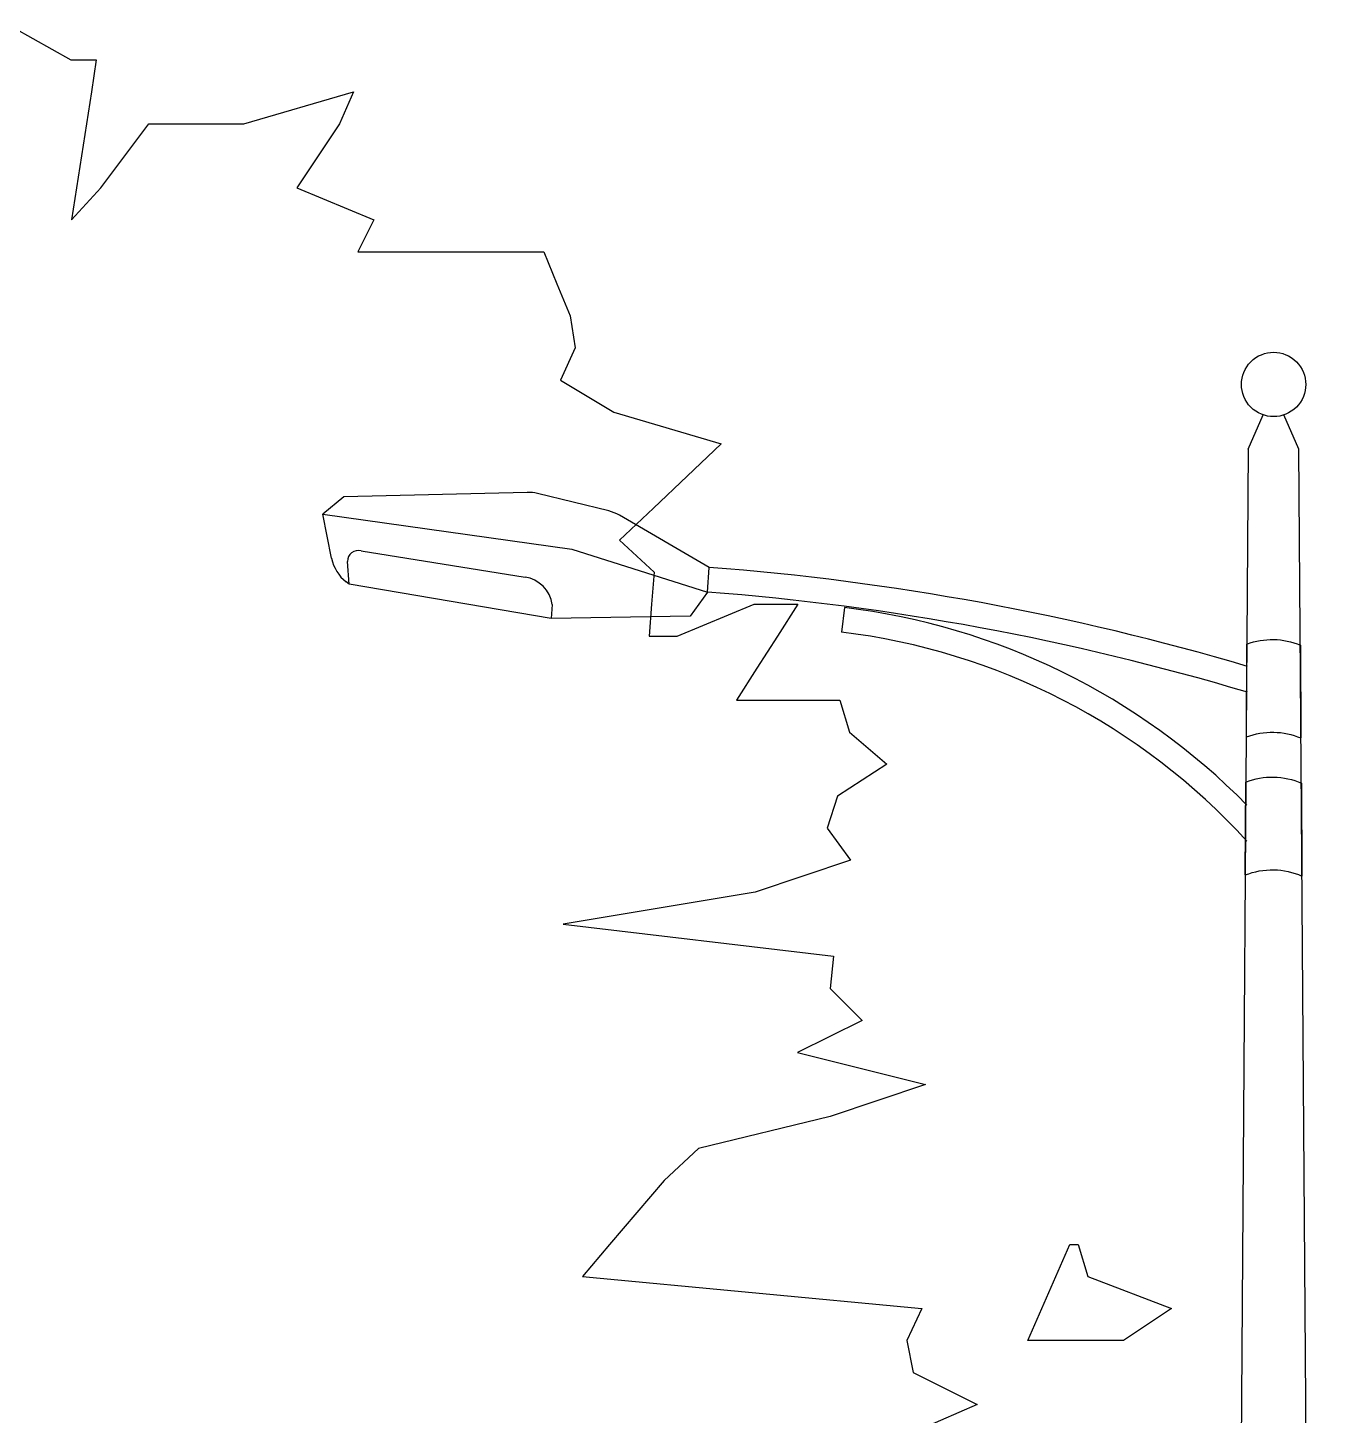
# Model space of a CAD drawing. Extents: x 941299 to 942979, y 2579300 to 2579597.
# Drawn here: x 941844.75 to 941852.49, y 2579517.48 to 2579525.78 of the extents above; entities that cross this region are included whole.
import ezdxf

# ---------------------------------------------------------------- set-up
doc = ezdxf.new("R2010")
doc.units = 0
doc.layers.get('0').update_dxf_attribs({"linetype": 'CONTINUOUS'})
for name, color, linetype in [('乔木', 3, 'CONTINUOUS'), ('尺寸标注', 2, 'CONTINUOUS'), ('灯杆', 4, 'CONTINUOUS')]:
    doc.layers.add(name, color=color, linetype=linetype)

# ---------------------------------------------------------------- blocks, each defined once
blk = doc.blocks.new('低路灯')
at = {"layer": '灯杆'}
for p, q in [((-0.1519, 19.7546), (-0.0621, 19.9596)), ((0.1519, 19.7546), (0.0621, 19.9596)), ((-0.1519, 19.7546), (-0.291, 0)), ((0.291, 0), (0.1519, 19.7546)), ((-5.5651, 19.469), (-5.6895, 19.3656)), ((-4.4673, 19.4959), (-5.5651, 19.469)), ((-3.978, 19.3848), (-4.4049, 19.4892)), ((-5.6895, 19.3656), (-4.2002, 19.1559)), ((-5.6374, 19.1018), (-5.6895, 19.3656)), ((-3.3772, 19.047), (-3.915, 19.3595)), ((-5.4614, 19.1464), (-4.4793, 18.9891)), ((-4.2002, 19.1559), (-3.3886, 18.8988)), ((-5.5326, 18.9465), (-5.5426, 19.0829)), ((-3.3886, 18.8988), (-3.3772, 19.047)), ((-3.3772, 19.047), (-3.3772, 19.047)), ((-5.5326, 18.9465), (-5.5501, 18.9601)), ((-4.3239, 18.7401), (-5.5326, 18.9465)), ((-3.3886, 18.8988), (-3.4911, 18.7552)), ((-4.3169, 18.8249), (-4.3239, 18.7401)), ((-2.5688, 18.8068), (-2.5866, 18.6592)), ((-3.4911, 18.7552), (-4.3239, 18.7401)), ((-0.1632, 18.0321), (-0.1606, 18.588)), ((0.1607, 18.5818), (0.1632, 18.0258)), ((-0.1698, 17.2056), (-0.1672, 17.7617)), ((0.1673, 17.7557), (0.1698, 17.1995)), ((-0.291, 0), (0.291, 0))]:
    blk.add_line(p, q, dxfattribs=at)
blk.add_ellipse((0, 20.1419), major_axis=(0.1361, 0.1361), ratio=1, dxfattribs=at)
for centre, major_axis, start_param, end_param in [((-4.4614, 19.2581), (-0.1682, 0.1682), -1.025083, -0.760848), ((-4.0345, 19.1537), (-0.1682, 0.1682), -1.311687, -1.025083), ((-5.4771, 19.0828), (-0.0463, 0.0463), -1.027707, 0.784181), ((-5.404, 19.1479), (0.1682, 0.1682), 2.550965, 3.265752), ((-4.5599, 3.5693), (10.9763, 10.9763), 0.49773, 0.709139), ((-4.5104, 18.7959), (0.1384, 0.1384), 5.64658, 6.908794), ((-4.5599, 3.5693), (10.8712, 10.8712), 0.494916, 0.709139), ((-3.0554, 14.7705), (-2.8748, 2.8748), 4.705044, 5.3778), ((-3.0554, 14.7705), (2.7696, 2.7696), 6.236899, 6.948597)]:
    blk.add_ellipse(centre, major_axis=major_axis, ratio=1, start_param=start_param, end_param=end_param, dxfattribs=at)
at = {"layer": '灯杆', "extrusion": (0, 0, -1)}
for centre, major_axis, start_param, end_param in [((-0.0079, 18.1742), (0.3119, 0.3119), -1.139078, -0.393376), ((-0.0079, 17.6193), (0.3119, 0.3119), -1.145315, -0.387039), ((-0.0073, 17.3507), (-0.3119, 0.3119), 0.414294, 1.192289), ((-0.0073, 16.7955), (0.3119, 0.3119), -1.162784, -0.372127)]:
    blk.add_ellipse(centre, major_axis=major_axis, ratio=1, start_param=start_param, end_param=end_param, dxfattribs=at)
blk = doc.blocks.new('A$C3E764F27')
at = {"color": 0}
for p, q in [((2.2834, 4.9253), (2.3576, 4.8836)), ((2.3576, 4.8836), (2.3907, 4.8836)), ((2.3907, 4.8836), (2.3843, 4.8418)), ((2.3843, 4.8418), (2.3778, 4.8001)), ((2.5829, 4.8001), (2.7259, 4.8418)), ((2.7259, 4.8418), (2.7076, 4.8001)), ((2.3778, 4.8001), (2.3714, 4.7584)), ((2.4278, 4.7584), (2.4591, 4.8001)), ((2.4591, 4.8001), (2.5829, 4.8001)), ((2.7076, 4.8001), (2.6799, 4.7584)), ((2.3714, 4.7584), (2.365, 4.7166)), ((2.3965, 4.7166), (2.4278, 4.7584)), ((2.6799, 4.7584), (2.6521, 4.7166)), ((2.3586, 4.6749), (2.3965, 4.7166)), ((2.365, 4.7166), (2.3586, 4.6749)), ((2.6521, 4.7166), (2.7523, 4.6749)), ((2.7523, 4.6749), (2.7315, 4.6332)), ((2.7315, 4.6332), (2.9737, 4.6332)), ((2.9737, 4.6332), (2.9909, 4.5914)), ((2.9909, 4.5914), (3.0081, 4.5497)), ((3.0081, 4.5497), (3.0148, 4.508)), ((3.0148, 4.508), (2.9957, 4.4662)), ((2.9957, 4.4662), (3.065, 4.4245)), ((3.065, 4.4245), (3.2048, 4.3828)), ((3.2048, 4.3828), (3.1607, 4.341)), ((3.1607, 4.341), (3.1166, 4.2993)), ((3.1166, 4.2993), (3.0725, 4.2576)), ((3.0725, 4.2576), (3.1176, 4.2159)), ((3.1176, 4.2159), (3.1143, 4.1741)), ((3.1143, 4.1741), (3.1111, 4.1324)), ((3.1476, 4.1324), (3.2479, 4.1741)), ((3.2479, 4.1741), (3.3046, 4.1741)), ((3.3046, 4.1741), (3.2781, 4.1324)), ((3.1111, 4.1324), (3.1476, 4.1324)), ((3.2781, 4.1324), (3.2515, 4.0907)), ((3.2515, 4.0907), (3.2249, 4.0489)), ((3.2249, 4.0489), (3.3594, 4.0489)), ((3.3594, 4.0489), (3.3721, 4.0072)), ((3.3721, 4.0072), (3.4208, 3.9655)), ((3.4208, 3.9655), (3.3564, 3.9237)), ((3.3564, 3.9237), (3.3431, 3.882)), ((3.3431, 3.882), (3.3734, 3.8403)), ((3.3734, 3.8403), (3.249, 3.7985)), ((3.249, 3.7985), (2.999, 3.7568)), ((2.999, 3.7568), (3.3514, 3.7151)), ((3.3514, 3.7151), (3.3468, 3.6733)), ((3.3468, 3.6733), (3.3886, 3.6316)), ((3.3886, 3.6316), (3.3045, 3.5899)), ((3.3045, 3.5899), (3.4711, 3.5481)), ((3.4711, 3.5481), (3.3467, 3.5064)), ((3.3467, 3.5064), (3.1753, 3.4647)), ((3.1753, 3.4647), (3.1305, 3.4229)), ((3.1305, 3.4229), (3.095, 3.3812)), ((3.095, 3.3812), (3.0596, 3.3395)), ((3.0596, 3.3395), (3.0241, 3.2977)), ((3.0241, 3.2977), (3.4665, 3.256)), ((3.4665, 3.256), (3.4469, 3.2143)), ((3.4469, 3.2143), (3.4552, 3.1725)), ((3.4552, 3.1725), (3.5385, 3.1308)), ((3.5385, 3.1308), (3.443, 3.0891))]:
    blk.add_line(p, q, dxfattribs=at)
blk.add_lwpolyline([(3.6593, 3.3395), (3.6702, 3.3395), (3.6826, 3.2977), (3.7918, 3.256), (3.7291, 3.2143), (3.6044, 3.2143), (3.6227, 3.256), (3.641, 3.2977)], close=True, dxfattribs=at)
blk = doc.blocks.new('A$C7F962729')
at = {"color": 0, "xscale": 0.6433862224851765, "yscale": 0.6433862224851765, "zscale": 0.6433862224851765}
blk.add_blockref('A$C3E764F27', (0, 0), dxfattribs=at)

msp = doc.modelspace()

# ---------------------------------------------------------------- block references
at = {"layer": '乔木', "color": 72, "xscale": 7.138745764270425, "yscale": 7.138745764270425, "zscale": 7.138745764269561}
msp.add_blockref('A$C7F962729', (941834.17492, 2579503.16222), dxfattribs=at)
at = {"layer": '尺寸标注'}
msp.add_blockref('低路灯', (941852.20093, 2579503.50674), dxfattribs=at)

doc.saveas('drawing.dxf')
